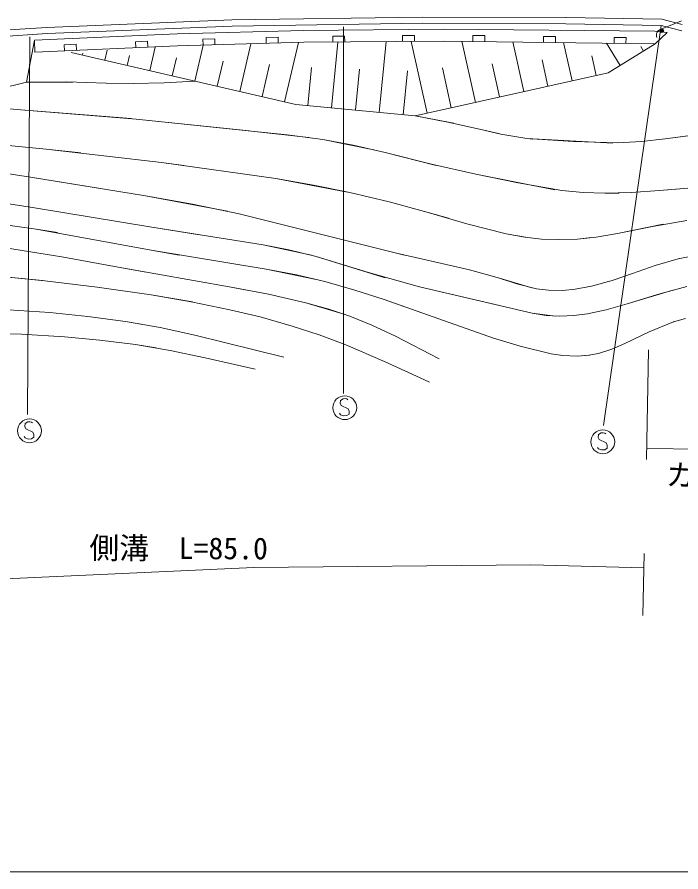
# Model space of a CAD drawing. Units: millimetres, scale not verified. Extents: x 40000 to 680000, y 20000 to 380000.
# Drawn here: x 99512 to 155213, y 205000 to 276776 of the extents above; entities that cross this region are included whole.
import ezdxf
from ezdxf.enums import TextEntityAlignment as Align

# ---------------------------------------------------------------- set-up
doc = ezdxf.new("R2010")
doc.units = ezdxf.units.MM
doc.header["$LTSCALE"] = 1000
for name, color, linetype, lineweight in [('M-BGD', 7, 'Continuous', 13), ('M-STR-HTXT', 7, 'Continuous', 13), ('M-TTL-BAND', 7, 'Continuous', 25)]:
    doc.layers.add(name, color=color, linetype=linetype, lineweight=lineweight)
doc.styles.add('ＭＳ ゴシック', font='')
doc.styles.get('ＭＳ ゴシック').set_extended_font_data('MS Gothic')

msp = doc.modelspace()

# ---------------------------------------------------------------- linework, layer by layer
at = {"layer": 'M-BGD'}
for p, q in [((102001, 275904), (117541, 276535)), ((117541, 276535), (133563, 276776)), ((133563, 276776), (145568, 276738)), ((145576, 276738), (153614, 276593)), ((153564, 275765), (155276, 276467)), ((153614, 276593), (155315, 276160)), ((83555, 274723), (102001, 275904)), ((102029, 275385), (117555, 276015)), ((112930, 275365), (123553, 275656)), ((117555, 276015), (133566, 276256)), ((123553, 275656), (135278, 275762)), ((133566, 276256), (145567, 276218)), ((153039, 275606), (135278, 275762)), ((145567, 276218), (153545, 276074)), ((153302, 275614), (153416, 275704)), ((153416, 275704), (153564, 275765)), ((153545, 276074), (155299, 275628)), ((83594, 274204), (102029, 275385)), ((100961, 274833), (112930, 275365)), ((116103, 274952), (115103, 274925)), ((115103, 274925), (115117, 274425)), ((116117, 274452), (116103, 274952)), ((121406, 275097), (120406, 275070)), ((120406, 275070), (120420, 274570)), ((121419, 274598), (121406, 275097)), ((126995, 275188), (125995, 275178)), ((125995, 275178), (126000, 274679)), ((127000, 274688), (126995, 275188)), ((132853, 275240), (131853, 275231)), ((131853, 275231), (131858, 274731)), ((132858, 274741), (132853, 275240)), ((137757, 275230), (137750, 274730)), ((138757, 275217), (137757, 275230)), ((138750, 274717), (138757, 275217)), ((143684, 275153), (143677, 274653)), ((144684, 275140), (143684, 275153)), ((144677, 274640), (144684, 275140)), ((149611, 275075), (149605, 274575)), ((150611, 275062), (149611, 275075)), ((150604, 274562), (150611, 275062)), ((154068, 275473), (153039, 275606)), ((153068, 274530), (154068, 275473)), ((153160, 275275), (153177, 275390)), ((153168, 275149), (153160, 275275)), ((153199, 275075), (153168, 275149)), ((153177, 275390), (153232, 275521)), ((153232, 275521), (153302, 275614)), ((100294, 271320), (100961, 274833)), ((100961, 274833), (101005, 273834)), ((101005, 273834), (112966, 274366)), ((104473, 274489), (103474, 274444)), ((103474, 274444), (103496, 273945)), ((104495, 273989), (104473, 274489)), ((110453, 274755), (109454, 274710)), ((109454, 274710), (109476, 274211)), ((110475, 274255), (110453, 274755)), ((110647, 272278), (111103, 274249)), ((112966, 274366), (123571, 274657)), ((114419, 271405), (115117, 274425)), ((118190, 270533), (119116, 274535)), ((121961, 269660), (123115, 274644)), ((123571, 274657), (135287, 274762)), ((125905, 269154), (126435, 274682)), ((129905, 268770), (130476, 274719)), ((133919, 268709), (132572, 274738)), ((135287, 274762), (153068, 274530)), ((137973, 269615), (136828, 274742)), ((142027, 270521), (141097, 274686)), ((146082, 271427), (145366, 274631)), ((150109, 272713), (148960, 274584)), ((149122, 272107), (153068, 274530)), ((152082, 273924), (151852, 274298)), ((104047, 273806), (122904, 269442)), ((104990, 273587), (105029, 273756)), ((106876, 273151), (107071, 273996)), ((108761, 272715), (108957, 273559)), ((148109, 271880), (147744, 273514)), ((112533, 271842), (112884, 273359)), ((116304, 270969), (116792, 273075)), ((120076, 270096), (120700, 272792)), ((140000, 270068), (139377, 272856)), ((144054, 270974), (143560, 273185)), ((123904, 269346), (124210, 272537)), ((127905, 268962), (128235, 272405)), ((131906, 268579), (132260, 272274)), ((132906, 268483), (149122, 272107)), ((135946, 269162), (135196, 272519)), ((95806, 270182), (100294, 271320)), ((100294, 271320), (103695, 271332)), ((100294, 271320), (103695, 271332)), ((100294, 271320), (104180, 271325)), ((103695, 271332), (106979, 271242)), ((103695, 271332), (106979, 271242)), ((111848, 271265), (114419, 271405)), ((106979, 271242), (109249, 271200)), ((106979, 271242), (109249, 271200)), ((109249, 271200), (111848, 271265)), ((90225, 269811), (99826, 268982)), ((122904, 269442), (132906, 268483)), ((99826, 268982), (109490, 268216)), ((99826, 268982), (109092, 268254)), ((132906, 268483), (136164, 267858)), ((132906, 268483), (135658, 267965)), ((132906, 268483), (135658, 267965)), ((109490, 268216), (118978, 267217)), ((109490, 268216), (119177, 267197)), ((135658, 267965), (138307, 267361)), ((135658, 267965), (138307, 267361)), ((119177, 267197), (123982, 266673)), ((119177, 267197), (122163, 266899)), ((138307, 267361), (140113, 266954)), ((138307, 267361), (139917, 266995)), ((138307, 267361), (140113, 266954)), ((138307, 267361), (140113, 266954)), ((153888, 266556), (157438, 267016)), ((92189, 266638), (101937, 265686)), ((122163, 266899), (125168, 266491)), ((125168, 266491), (129434, 265627)), ((125168, 266491), (127724, 266009)), ((140113, 266954), (142282, 266586)), ((140113, 266954), (142282, 266586)), ((140113, 266954), (142282, 266586)), ((142282, 266586), (146189, 266336)), ((142282, 266586), (142794, 266526)), ((142282, 266586), (146198, 266336)), ((142282, 266586), (149507, 266199)), ((146189, 266336), (149906, 266206)), ((149906, 266206), (151899, 266329)), ((149906, 266206), (151899, 266329)), ((151899, 266329), (153888, 266556)), ((151899, 266329), (153888, 266556)), ((153888, 266556), (156245, 266871)), ((101937, 265686), (111615, 264563)), ((101937, 265686), (104867, 265388)), ((127724, 266009), (130406, 265393)), ((130406, 265393), (134678, 264320)), ((130406, 265393), (134285, 264416)), ((111615, 264563), (113492, 264315)), ((111615, 264563), (121223, 263225)), ((134285, 264416), (137996, 263584)), ((95876, 264046), (100624, 263340)), ((137996, 263584), (144633, 262282)), ((137996, 263584), (141551, 262850)), ((137996, 263584), (141159, 262931)), ((100624, 263340), (106348, 262413)), ((100624, 263340), (110296, 261758)), ((121223, 263225), (127229, 262077)), ((121223, 263225), (124375, 262672)), ((141551, 262850), (145228, 262204)), ((91409, 262217), (100978, 260753)), ((124375, 262672), (127424, 262034)), ((127424, 262034), (130727, 261257)), ((127424, 262034), (130727, 261257)), ((145228, 262204), (147022, 262044)), ((145228, 262204), (147022, 262044)), ((147022, 262044), (148824, 261987)), ((147022, 262044), (148824, 261987)), ((148824, 261987), (151032, 262041)), ((148824, 261987), (150032, 262002)), ((151032, 262041), (153426, 262205)), ((153426, 262205), (157547, 262563)), ((153426, 262205), (155152, 262353)), ((110296, 261758), (114234, 261055)), ((110296, 261758), (117179, 260468)), ((100978, 260753), (110646, 259155)), ((114234, 261055), (118155, 260253)), ((130727, 261257), (134012, 260376)), ((130727, 261257), (134012, 260376)), ((91422, 260361), (101123, 258968)), ((118155, 260253), (127664, 257885)), ((134012, 260376), (135716, 259879)), ((134012, 260376), (137257, 259425)), ((134012, 260376), (137257, 259425)), ((110646, 259155), (114822, 258490)), ((110646, 259155), (120165, 257647)), ((137257, 259425), (140552, 258568)), ((137257, 259425), (140552, 258568)), ((149880, 258603), (153721, 259377)), ((149880, 258603), (152820, 259204)), ((152820, 259204), (155698, 259684)), ((101123, 258968), (102895, 258677)), ((101123, 258968), (110756, 257201)), ((140552, 258568), (142124, 258291)), ((140552, 258568), (142124, 258291)), ((140552, 258568), (142331, 258263)), ((148105, 258307), (149880, 258603)), ((127664, 257885), (132029, 256789)), ((127664, 257885), (131350, 256954)), ((142124, 258291), (143525, 258141)), ((142124, 258291), (143525, 258141)), ((143525, 258141), (144928, 258088)), ((143525, 258141), (144928, 258088)), ((144928, 258088), (146533, 258141)), ((144928, 258088), (146533, 258141)), ((146533, 258141), (148105, 258307)), ((146533, 258141), (147708, 258256)), ((98530, 257391), (103267, 256635)), ((110756, 257201), (120417, 255615)), ((110756, 257201), (113101, 256786)), ((120165, 257647), (124210, 256773)), ((120165, 257647), (122323, 257223)), ((122323, 257223), (124595, 256670)), ((103267, 256635), (107993, 255779)), ((124595, 256670), (130384, 254893)), ((124595, 256670), (128994, 255324)), ((131350, 256954), (135152, 256100)), ((153056, 255919), (154978, 256469)), ((153056, 255919), (154978, 256469)), ((153056, 255919), (154978, 256469)), ((154978, 256469), (156281, 256716)), ((154978, 256469), (156281, 256716)), ((154978, 256469), (155103, 256498)), ((92118, 255620), (101849, 254632)), ((92118, 255620), (101650, 254655)), ((107993, 255779), (117466, 254097)), ((107993, 255779), (110183, 255389)), ((120417, 255615), (122968, 255122)), ((120417, 255615), (124758, 254706)), ((135152, 256100), (137488, 255552)), ((135152, 256100), (137488, 255552)), ((135152, 256100), (137488, 255552)), ((137488, 255552), (139994, 254846)), ((137488, 255552), (139994, 254846)), ((137488, 255552), (139994, 254846)), ((151159, 255253), (153056, 255919)), ((151159, 255253), (153056, 255919)), ((151159, 255253), (153056, 255919)), ((122968, 255122), (125339, 254561)), ((128994, 255324), (133273, 254122)), ((139994, 254846), (140303, 254747)), ((139994, 254846), (142701, 254036)), ((139994, 254846), (141447, 254373)), ((149451, 254660), (151159, 255253)), ((101849, 254632), (106217, 254106)), ((106217, 254106), (110770, 253452)), ((117466, 254097), (118635, 253881)), ((117466, 254097), (120605, 253500)), ((125339, 254561), (127840, 253860)), ((125339, 254561), (127840, 253860)), ((133273, 254122), (139987, 252557)), ((133273, 254122), (142738, 251904)), ((141447, 254373), (143094, 253961)), ((146346, 253918), (147721, 254169)), ((147721, 254169), (149451, 254660)), ((153239, 253489), (155718, 254142)), ((110770, 253452), (114225, 252854)), ((110770, 253452), (114124, 252873)), ((120605, 253500), (123735, 252796)), ((127840, 253860), (130315, 253056)), ((127840, 253860), (130315, 253056)), ((143094, 253961), (144090, 253843)), ((143094, 253961), (144090, 253843)), ((144090, 253843), (145298, 253827)), ((144090, 253843), (145298, 253827)), ((145298, 253827), (146346, 253918)), ((145298, 253827), (146346, 253918)), ((150700, 252705), (154536, 253857)), ((150700, 252705), (153239, 253489)), ((114124, 252873), (117366, 252209)), ((123735, 252796), (125659, 252258)), ((123735, 252796), (127054, 251795)), ((130315, 253056), (131965, 252465)), ((130315, 253056), (139489, 249822)), ((148947, 252209), (150700, 252705)), ((92596, 252588), (102253, 251965)), ((102253, 251965), (105438, 251638)), ((102253, 251965), (105438, 251638)), ((117366, 252209), (119898, 251599)), ((117366, 252209), (119898, 251599)), ((125659, 252258), (127428, 251658)), ((147388, 251870), (148947, 252209)), ((105438, 251638), (108607, 251208)), ((105438, 251638), (108607, 251208)), ((119898, 251599), (122594, 250838)), ((119898, 251599), (122594, 250838)), ((127428, 251658), (129276, 250909)), ((142738, 251904), (144654, 251668)), ((142738, 251904), (143917, 251724)), ((143917, 251724), (145045, 251658)), ((145045, 251658), (146218, 251711)), ((146218, 251711), (147388, 251870)), ((154595, 251200), (155593, 251480)), ((108607, 251208), (109935, 250991)), ((108607, 251208), (111507, 250701)), ((111507, 250701), (114439, 250081)), ((122594, 250838), (124856, 250092)), ((122594, 250838), (124856, 250092)), ((129276, 250909), (131270, 249981)), ((152539, 250345), (154595, 251200)), ((152539, 250345), (154595, 251200)), ((154595, 251200), (154628, 251211)), ((96440, 250256), (99878, 250154)), ((99878, 250154), (103475, 249938)), ((103475, 249938), (106465, 249657)), ((103475, 249938), (106465, 249657)), ((114439, 250081), (121907, 248214)), ((124856, 250092), (127098, 249244)), ((131270, 249981), (134937, 248089)), ((139489, 249822), (141725, 249157)), ((139489, 249822), (141725, 249157)), ((139489, 249822), (141725, 249157)), ((150522, 249370), (152539, 250345)), ((150522, 249370), (152539, 250345)), ((106465, 249657), (109441, 249273)), ((106465, 249657), (109441, 249273)), ((109441, 249273), (112365, 248780)), ((109441, 249273), (111184, 248993)), ((127098, 249244), (130409, 247832)), ((141725, 249157), (144317, 248510)), ((141725, 249157), (144317, 248510)), ((149417, 248901), (150522, 249370)), ((149417, 248901), (150522, 249370)), ((112365, 248780), (115303, 248179)), ((144317, 248510), (145316, 248362)), ((144317, 248510), (145316, 248362)), ((145316, 248362), (146503, 248303)), ((145316, 248362), (146503, 248303)), ((146503, 248303), (147535, 248386)), ((146503, 248303), (147476, 248377)), ((147476, 248377), (148296, 248540)), ((148296, 248540), (149417, 248901)), ((148296, 248540), (149417, 248901)), ((115303, 248179), (119490, 247224)), ((130409, 247832), (133686, 246326)), ((133686, 246326), (134124, 246122))]:
    msp.add_line(p, q, dxfattribs=at)
for radius in [150, 90, 30]:
    msp.add_circle((153621, 275626), radius, dxfattribs=at)
at = {"layer": 'M-STR-HTXT'}
for p, q in [((126909, 275972), (126904, 245164)), ((153545, 276074), (148713, 242475)), ((100571, 275125), (100371, 243396)), ((152322, 239642), (152505, 248828)), ((126640, 244595), (126617, 244352)), ((126617, 244352), (126712, 244159)), ((126870, 244732), (126640, 244595)), ((126712, 244159), (127294, 243881)), ((127030, 244744), (126870, 244732)), ((127192, 244716), (127030, 244744)), ((127278, 244642), (127192, 244716)), ((126649, 243392), (126560, 243506)), ((126897, 243290), (126649, 243392)), ((127367, 243446), (127176, 243311)), ((127294, 243881), (127389, 243688)), ((127389, 243688), (127367, 243446)), ((100179, 242647), (100157, 242405)), ((100409, 242785), (100179, 242647)), ((100569, 242797), (100409, 242785)), ((100732, 242769), (100569, 242797)), ((100817, 242695), (100732, 242769)), ((127176, 243311), (126897, 243290)), ((100157, 242405), (100252, 242212)), ((100252, 242212), (100834, 241934)), ((100834, 241934), (100928, 241741)), ((100188, 241445), (100100, 241559)), ((100436, 241343), (100188, 241445)), ((100716, 241364), (100436, 241343)), ((100906, 241498), (100716, 241364)), ((100928, 241741), (100906, 241498)), ((148289, 241731), (148267, 241489)), ((148267, 241489), (148362, 241295)), ((148520, 241869), (148289, 241731)), ((148362, 241295), (148944, 241018)), ((148679, 241880), (148520, 241869)), ((148842, 241852), (148679, 241880)), ((148927, 241779), (148842, 241852)), ((148298, 240528), (148210, 240642)), ((148547, 240427), (148298, 240528)), ((149016, 240582), (148826, 240447)), ((148944, 241018), (149038, 240824)), ((149038, 240824), (149016, 240582)), ((156906, 240501), (152340, 240542)), ((148826, 240447), (148547, 240427)), ((152023, 226537), (152126, 231724)), ((119371, 230551), (96041, 229503)), ((142613, 230785), (119371, 230551)), ((152103, 230536), (142613, 230785))]:
    msp.add_line(p, q, dxfattribs=at)
for centre in [(127006, 243980), (100546, 242033), (148656, 241117)]:
    msp.add_circle(centre, 1000, dxfattribs=at)
at = {"layer": 'M-TTL-BAND', "lineweight": 13}
msp.add_line((40000, 205000), (579000, 205000), dxfattribs=at)

# ---------------------------------------------------------------- texts
at = {"layer": 'M-STR-HTXT', "style": 'ＭＳ ゴシック'}
for s, rotation, p in [('ガードレール  L=31.2', 356.6, (153935, 236948)), ('側溝  L=85.0', 359.8, (105574, 230744))]:
    msp.add_text(s, height=1833, rotation=rotation, dxfattribs=at).set_placement(p, align=Align.BOTTOM_LEFT)

doc.saveas('drawing.dxf')
